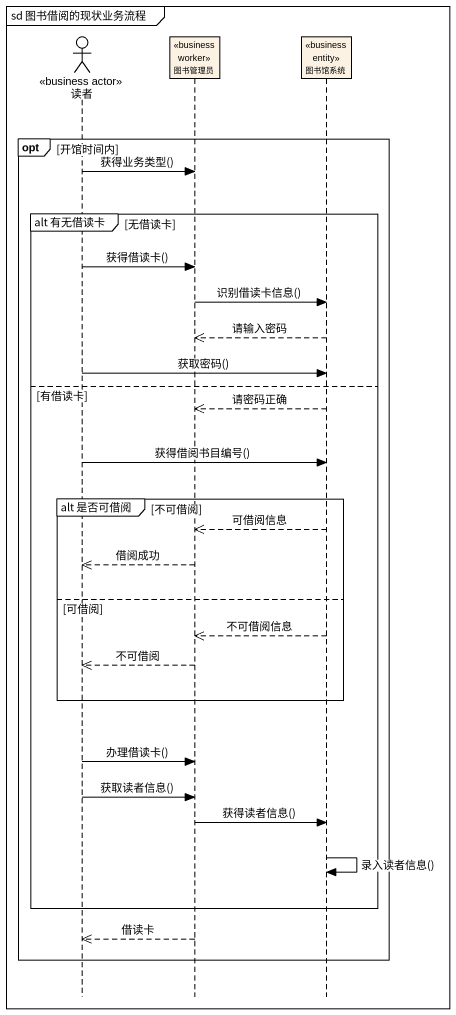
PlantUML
@startuml
mainframe sd 图书借阅的现状业务流程
hide footbox
actor 读者 <<business actor>>
participant 图书管理员 <<business worker>>
participant 图书馆系统 <<business entity>>

opt 开馆时间内
  读者 -> 图书管理员 : 获得业务类型()
  group alt 有无借读卡 [无借读卡]
    读者 -> 图书管理员 : 获得借读卡()
    图书管理员 -> 图书馆系统 : 识别借读卡信息()
    图书馆系统 -->> 图书管理员 : 请输入密码
    读者 -> 图书馆系统 : 获取密码()
  else 有借读卡
    图书馆系统 -->> 图书管理员 : 请密码正确
    读者 -> 图书馆系统 : 获得借阅书目编号()
    group alt 是否可借阅 [不可借阅]
      图书馆系统 -->> 图书管理员 : 可借阅信息
      图书管理员 -->> 读者 : 借阅成功
    else 可借阅
      图书馆系统 -->> 图书管理员 : 不可借阅信息
      图书管理员 -->> 读者 : 不可借阅
    end
    读者 -> 图书管理员 : 办理借读卡()
    读者 -> 图书管理员 : 获取读者信息()
    图书管理员 -> 图书馆系统 : 获得读者信息()
    图书馆系统 -> 图书馆系统 : 录入读者信息()
  end
  图书管理员 -->> 读者 : 借读卡
end
@enduml
